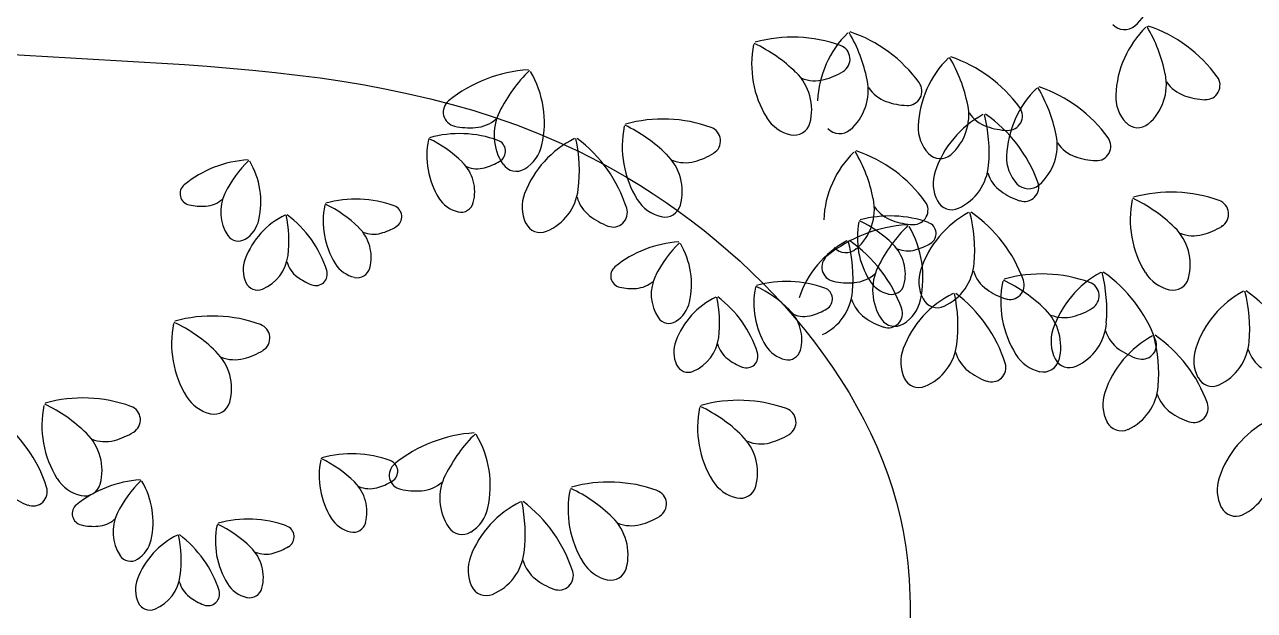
# Model space of a CAD drawing. Header units: millimetres. Extents: x 87938 to 265635, y 330093 to 434310.
# Drawn here: x 136387 to 137408, y 384561 to 385046 of the extents above; entities that cross this region are included whole.
import ezdxf

# ---------------------------------------------------------------- set-up
doc = ezdxf.new("R2010")
doc.units = ezdxf.units.MM

# ---------------------------------------------------------------- blocks, each defined once
blk = doc.blocks.new('A$C375B4AEE')
for centre, radius, start, end in [((8809, 3554.6), 43.4, 310.982, 11.3604), ((8828.7, 3531.9), 13.3, 222.9877, 310.9819), ((8905.1, 3460.9), 83.7, 134.4245, 177.5723), ((8738.2, 3456.8), 126.8, 11.3604, 30.4932), ((8810.9, 3410.6), 117.2, 36.0049, 71.2807), ((8553.5, 3395.2), 117.2, 70.1507, 105.4264), ((8657.8, 3456.1), 83.7, 134.4245, 177.5723), ((8491, 3452), 126.8, 11.3604, 30.4932), ((8563.6, 3405.8), 117.2, 36.0049, 71.2807), ((8603.2, 3489.7), 83.7, 168.5702, 211.718), ((8467.4, 3392.6), 126.8, 45.5061, 64.639), ((8589.2, 3494.2), 11.9, 301.2209, 70.1507), ((8741.3, 3435.4), 83.7, 134.4245, 177.5723), ((8574.4, 3431.3), 126.8, 11.3604, 30.4932), ((8647, 3385.1), 117.2, 36.0049, 71.2807), ((8341.8, 3368.4), 117.2, 93.6396, 128.9153), ((8423.9, 3394.1), 126.8, 134.4271, 153.5598), ((8263.9, 3441.5), 83.7, 347.348, 30.4958), ((8525.9, 3452.2), 43.4, 345.1278, 45.5062), ((8564.5, 3534.1), 58.9, 284.7688, 301.656), ((8820.1, 3473.2), 43.4, 310.982, 11.3604), ((8896.1, 3472.5), 11.9, 267.0753, 36.0051), ((8572, 3505.8), 29.6, 247.9291, 284.7688), ((8572.8, 3468.4), 43.4, 310.9819, 11.3604), ((8641, 3487), 29.6, 213.7834, 250.6231), ((8648.8, 3467.7), 11.9, 267.0754, 36.005), ((8814.6, 3410.4), 83.7, 134.4245, 177.5723), ((8647.7, 3406.3), 126.8, 11.3604, 30.4932), ((8720.4, 3360.1), 117.2, 36.0049, 71.2807), ((8888.3, 3491.8), 29.6, 213.7834, 250.6231), ((8275.6, 3450.3), 11.9, 128.9154, 257.845), ((8650.7, 3514.6), 58.9, 250.6231, 267.5103), ((8853.3, 3463.1), 31.8, 177.5723, 222.9878), ((8898, 3519.4), 58.9, 250.6231, 267.5103), ((8349.2, 3431.2), 43.4, 153.5598, 213.9382), ((8751.1, 3374.5), 83.7, 118.3446, 161.4923), ((8656.2, 3447.7), 43.4, 310.9819, 11.3604), ((8724.4, 3466.2), 29.6, 213.7834, 250.6231), ((8589.7, 3416.7), 126.8, 355.2805, 14.4133), ((8646.7, 3352.2), 117.2, 19.925, 55.2007), ((8732.2, 3447), 11.9, 267.0753, 36.0051), ((8285.9, 3496.1), 58.9, 257.41, 274.2972), ((8288.1, 3466.9), 29.6, 274.2972, 311.137), ((8495.8, 3421.9), 83.7, 168.5702, 211.718), ((8360, 3324.8), 126.8, 45.5061, 64.639), ((8446, 3327.3), 117.2, 70.1507, 105.4264), ((8559, 3462.4), 31.8, 211.718, 257.1334), ((8554.9, 3444.5), 13.3, 257.1334, 345.1277), ((8689.4, 3437.6), 31.8, 177.5723, 222.9877), ((8734.2, 3493.9), 58.9, 250.6231, 267.5103), ((8839.8, 3450.6), 13.3, 222.9877, 310.9819), ((8316.9, 3414.2), 66.9, 168.5702, 211.718), ((8208.3, 3336.5), 101.5, 45.5061, 64.6389), ((8277.2, 3338.6), 93.8, 70.1506, 105.4264), ((8409.5, 3353.1), 83.7, 116.1313, 159.2791), ((8249.8, 3401.6), 126.8, 353.0673, 12.2001), ((8304.2, 3334.9), 117.2, 17.7118, 52.9875), ((8481.8, 3426.4), 11.9, 301.2209, 70.1507), ((8592.5, 3445.8), 13.3, 222.9876, 310.9819), ((8729.5, 3422.7), 43.4, 310.982, 11.3604), ((8805.5, 3421.9), 11.9, 267.0753, 36.0051), ((8305.8, 3417.8), 9.54, 301.221, 70.1508), ((8314.5, 3430.1), 31.8, 301.9325, 347.348), ((8496.1, 3353.3), 126.8, 11.3604, 30.4932), ((8568.7, 3307.1), 117.2, 36.0049, 71.2807), ((8797.8, 3441.2), 29.6, 213.7834, 250.6231), ((8107.8, 3317.1), 93.8, 93.6396, 128.9153), ((8173.5, 3337.7), 101.5, 134.4271, 153.5599), ((8045.5, 3375.6), 66.9, 347.348, 30.4958), ((8255.1, 3384.1), 34.7, 345.1276, 45.5061), ((8286, 3449.7), 47.1, 284.7688, 301.656), ((8418.5, 3384.3), 43.4, 345.1278, 45.5062), ((8464.6, 3437.9), 29.6, 247.9291, 284.7688), ((8457.1, 3466.3), 58.9, 284.7688, 301.656), ((8662.9, 3357.4), 83.7, 134.4245, 177.5723), ((8675.9, 3425), 13.3, 222.9876, 310.9819), ((8762.7, 3412.6), 31.8, 177.5723, 222.9878), ((8807.5, 3468.9), 58.9, 250.6231, 267.5103), ((8292, 3427), 23.7, 247.9291, 284.7688), ((8324.3, 3414.5), 13.3, 213.9383, 301.9325), ((8701.9, 3391), 31.8, 161.4923, 206.9078), ((8672.8, 3409.9), 43.4, 294.902, 355.2805), ((8743.5, 3408.8), 29.6, 197.7034, 234.5432), ((8054.9, 3382.6), 9.54, 128.9152, 257.845), ((8749.2, 3400), 13.3, 222.9877, 310.9819), ((8745.7, 3388.1), 11.9, 250.9954, 19.9249), ((8064.9, 3395.9), 23.7, 274.2972, 311.137), ((8113.7, 3367.4), 34.7, 153.5599, 213.9383), ((8191.2, 3284.3), 93.8, 70.1506, 105.4264), ((8281.6, 3392.4), 25.4, 211.7181, 257.1334), ((8360.9, 3371.5), 31.8, 159.2791, 204.6947), ((8332.6, 3391.5), 43.4, 292.6888, 353.0673), ((8403.2, 3387.7), 29.6, 195.4901, 232.33), ((8451.6, 3394.6), 31.8, 211.718, 257.1334), ((8577.9, 3369.7), 43.4, 310.9819, 11.3604), ((8685.5, 3382.6), 13.3, 206.9077, 294.902), ((8760.5, 3432.6), 58.9, 234.5431, 251.4304), ((8917.2, 3361.3), 83.7, 168.5702, 211.718), ((8781.4, 3264.2), 126.8, 45.5061, 64.639), ((8867.5, 3266.7), 117.2, 70.1507, 105.4264), ((8903.2, 3365.8), 11.9, 301.2209, 70.1507), ((8063.1, 3419.3), 47.1, 257.41, 274.2972), ((8231, 3359.9), 66.9, 168.5702, 211.718), ((8122.4, 3282.2), 101.5, 45.5061, 64.6389), ((8219.8, 3363.5), 9.54, 301.221, 70.1508), ((8278.3, 3378), 10.7, 257.1333, 345.1275), ((8404.5, 3366.9), 11.9, 248.7822, 17.712), ((8447.5, 3376.6), 13.3, 257.1334, 345.1277), ((8646.1, 3388.3), 29.6, 213.7834, 250.6231), ((8653.9, 3369), 11.9, 267.0754, 36.005), ((8739.2, 3293.3), 83.7, 118.3446, 161.4923), ((8577.7, 3335.5), 126.8, 355.2805, 14.4133), ((8634.7, 3271), 117.2, 19.925, 55.2007), ((8162, 3304.9), 66.9, 116.1313, 159.2791), ((8086, 3366.5), 25.4, 301.9326, 347.3479), ((8034.2, 3343.7), 101.5, 353.0673, 12.2001), ((8077.8, 3290.3), 93.8, 17.7118, 52.9875), ((8344.2, 3363.8), 13.3, 204.6945, 292.689), ((8421.1, 3410.9), 58.9, 232.33, 249.2171), ((8655.8, 3239.9), 117.2, 93.6396, 128.9154), ((8674.1, 3346), 66.9, 168.5702, 211.718), ((8565.5, 3268.4), 101.5, 45.5061, 64.6389), ((8634.4, 3270.4), 93.8, 70.1507, 105.4264), ((8737.9, 3265.6), 126.8, 134.4271, 153.5598), ((8655.8, 3415.9), 58.9, 250.6231, 267.5103), ((8663, 3349.6), 9.54, 301.2212, 70.151), ((8093.8, 3354), 10.7, 213.9386, 301.9326), ((8169.2, 3329.9), 34.7, 345.1276, 45.5061), ((8206, 3372.8), 23.7, 247.9291, 284.7688), ((8200, 3395.4), 47.1, 284.7688, 301.656), ((8577.9, 3313), 83.7, 347.348, 30.4957), ((8839.9, 3323.7), 43.4, 345.1278, 45.5062), ((8886, 3377.3), 29.6, 247.9291, 284.7688), ((8878.5, 3405.7), 58.9, 284.7688, 301.656), ((8465, 3249), 93.8, 93.6396, 128.9154), ((8530.7, 3269.5), 101.5, 134.4271, 153.5599), ((8402.7, 3307.4), 66.9, 347.348, 30.4958), ((8638.2, 3269.8), 83.7, 118.3446, 161.4923), ((8597.6, 3347.1), 13.3, 222.9876, 310.9819), ((8476.8, 3312), 126.8, 355.2805, 14.4133), ((8533.8, 3247.5), 117.2, 19.925, 55.2007), ((8612.3, 3316), 34.7, 345.1275, 45.5061), ((8649.2, 3358.9), 23.7, 247.9292, 284.7688), ((8643.2, 3381.6), 47.1, 284.7688, 301.656), ((8123.1, 3319.6), 25.4, 159.2791, 204.6945), ((8100.5, 3335.6), 34.7, 292.6889, 353.0673), ((8156.9, 3332.5), 23.7, 195.4901, 232.33), ((8589.6, 3321.8), 11.9, 128.9153, 257.8448), ((8158, 3316), 9.54, 248.7823, 17.7116), ((8195.7, 3338.1), 25.4, 211.7181, 257.1334), ((8192.4, 3323.7), 10.7, 257.1333, 345.1275), ((8412.1, 3314.5), 9.54, 128.915, 257.8448), ((8602.2, 3338.4), 29.6, 274.2973, 311.1369), ((8663.2, 3302.8), 43.4, 153.5597, 213.9382), ((8690, 3309.8), 31.8, 161.4923, 206.9078), ((8660.9, 3328.7), 43.4, 294.902, 355.2805), ((8731.6, 3327.6), 29.6, 197.7034, 234.5432), ((8760.1, 3198.9), 117.2, 70.1507, 105.4264), ((8848.8, 3243.6), 83.7, 118.3446, 161.4923), ((8687.3, 3285.9), 126.8, 355.2805, 14.4133), ((8744.3, 3221.4), 117.2, 19.925, 55.2007), ((8873.1, 3334), 31.8, 211.718, 257.1334), ((8109.7, 3313.4), 10.7, 204.6948, 292.6889), ((8171.3, 3351.1), 47.1, 232.3299, 249.2172), ((8420.3, 3351.1), 47.1, 257.41, 274.2972), ((8422.1, 3327.8), 23.7, 274.2972, 311.1371), ((8470.9, 3299.2), 34.7, 153.5599, 213.9383), ((8479.6, 3214.1), 101.5, 45.5061, 64.6389), ((8548.4, 3216.1), 93.8, 70.1507, 105.4264), ((8600, 3367.6), 58.9, 257.41, 274.2972), ((8638.8, 3324.2), 25.4, 211.7181, 257.1334), ((8635.5, 3309.8), 10.7, 257.1335, 345.1276), ((8809.8, 3293.4), 83.7, 168.5702, 211.718), ((8674, 3196.3), 126.8, 45.5061, 64.639), ((8733.7, 3306.9), 11.9, 250.9954, 19.9249), ((8795.8, 3297.9), 11.9, 301.2209, 70.1507), ((8869, 3316), 13.3, 257.1334, 345.1277), ((8519.2, 3236.8), 66.9, 116.1314, 159.2791), ((8391.4, 3275.5), 101.5, 353.0673, 12.2001), ((8435, 3222.2), 93.8, 17.7117, 52.9875), ((8588.2, 3291.8), 66.9, 168.5702, 211.718), ((8559.9, 3305.2), 43.4, 294.902, 355.2805), ((8577, 3295.4), 9.54, 301.2212, 70.151), ((8630.6, 3304.1), 29.6, 197.7034, 234.5432), ((8723.5, 3224.7), 83.7, 116.1314, 159.2792), ((8673.5, 3301.4), 13.3, 206.9077, 294.902), ((8563.8, 3273.1), 126.8, 353.0673, 12.2001), ((8618.2, 3206.4), 117.2, 17.7117, 52.9875), ((8748.6, 3351.4), 58.9, 234.5431, 251.4304), ((8967.2, 3228.1), 83.7, 118.3446, 161.4923), ((8805.8, 3270.3), 126.8, 355.2805, 14.4133), ((8862.8, 3205.8), 117.2, 19.925, 55.2007), ((8443.2, 3298.4), 25.4, 301.9326, 347.3479), ((8526.4, 3261.7), 34.7, 345.1275, 45.5061), ((8557.2, 3327.3), 47.1, 284.7688, 301.656), ((8632.7, 3283.4), 11.9, 250.9953, 19.9249), ((8628.5, 3301.7), 31.8, 301.9325, 347.348), ((8732.5, 3255.9), 43.4, 345.1278, 45.5062), ((8771.1, 3337.8), 58.9, 284.7688, 301.656), ((8122, 3258.5), 83.7, 168.5702, 211.718), ((7986.2, 3161.4), 126.8, 45.5061, 64.6389), ((8072.2, 3164), 117.2, 70.1506, 105.4264), ((8451, 3285.8), 10.7, 213.9385, 301.9324), ((8563.2, 3304.6), 23.7, 247.9292, 284.7688), ((8647.6, 3327.9), 58.9, 234.5431, 251.4304), ((8638.3, 3286), 13.3, 213.9383, 301.9327), ((8778.6, 3309.5), 29.6, 247.9291, 284.7688), ((8770.5, 3279), 43.4, 294.902, 355.2805), ((8108, 3263), 11.9, 301.2209, 70.1507), ((8799.6, 3260.1), 31.8, 161.4923, 206.9078), ((8891.8, 3191.2), 83.7, 118.3446, 161.4923), ((8841.2, 3277.9), 29.6, 197.7034, 234.5432), ((8730.3, 3233.5), 126.8, 355.2805, 14.4133), ((8787.3, 3169), 117.2, 19.925, 55.2007), ((8480.3, 3251.4), 25.4, 159.2791, 204.6945), ((8457.7, 3267.5), 34.7, 292.6888, 353.0673), ((8514.1, 3264.4), 23.7, 195.4901, 232.3299), ((8552.9, 3269.9), 25.4, 211.7181, 257.1334), ((8675, 3243), 31.8, 159.2792, 204.6945), ((8646.6, 3263), 43.4, 292.6888, 353.0673), ((8843.3, 3257.3), 11.9, 250.9954, 19.9249), ((8918, 3244.6), 31.8, 161.4923, 206.9078), ((8888.9, 3263.5), 43.4, 294.902, 355.2805), ((8044.7, 3220.9), 43.4, 345.1277, 45.5061), ((8090.7, 3274.6), 29.6, 247.9291, 284.7688), ((8083.3, 3302.9), 58.9, 284.7688, 301.656), ((8528.5, 3282.9), 47.1, 232.33, 249.2172), ((8515.2, 3247.8), 9.54, 248.7821, 17.7116), ((8549.6, 3255.6), 10.7, 257.1335, 345.1276), ((8717.2, 3259.2), 29.6, 195.4901, 232.3299), ((8765.6, 3266.1), 31.8, 211.718, 257.1334), ((8761.5, 3248.2), 13.3, 257.1334, 345.1277), ((8783.1, 3251.8), 13.3, 206.9077, 294.902), ((8858.2, 3301.8), 58.9, 234.5431, 251.4304), ((8959.6, 3262.4), 29.6, 197.7034, 234.5432), ((8466.9, 3245.3), 10.7, 204.6944, 292.6889), ((8735.1, 3282.4), 58.9, 232.3299, 249.2171), ((8718.5, 3238.5), 11.9, 248.7822, 17.7116), ((8658.2, 3235.3), 13.3, 204.6945, 292.689), ((8901.6, 3236.2), 13.3, 206.9077, 294.902), ((7964.8, 3096.1), 117.2, 70.1506, 105.4264), ((8077.8, 3231.2), 31.8, 211.718, 257.1334), ((8842.6, 3207.7), 31.8, 161.4923, 206.9078), ((8813.5, 3226.6), 43.4, 294.902, 355.2805), ((8884.1, 3225.5), 29.6, 197.7034, 234.5432), ((8014.5, 3190.6), 83.7, 168.5703, 211.718), ((7878.8, 3093.6), 126.8, 45.5062, 64.6389), ((8000.6, 3195.1), 11.9, 301.2211, 70.1507), ((8073.7, 3213.2), 13.3, 257.1334, 345.1277), ((8558.3, 3188.8), 83.7, 168.5702, 211.718), ((8422.6, 3091.7), 126.8, 45.5061, 64.6389), ((8508.6, 3094.2), 117.2, 70.1507, 105.4264), ((8544.4, 3193.3), 11.9, 301.2211, 70.1507), ((8886.3, 3204.9), 11.9, 250.9954, 19.9249), ((7823, 3103.7), 117.2, 17.7118, 52.9875), ((8826.1, 3199.4), 13.3, 206.9077, 294.902), ((8901.1, 3249.4), 58.9, 234.5431, 251.4304), ((8986.6, 3120.5), 83.7, 118.3446, 161.4924), ((7937.3, 3153.1), 43.4, 345.1277, 45.5062), ((7975.9, 3235.1), 58.9, 284.7688, 301.656), ((8296.9, 3067.4), 117.2, 93.6396, 128.9153), ((8379.1, 3093.1), 126.8, 134.427, 153.5598), ((8219, 3140.5), 83.7, 347.348, 30.4957), ((8519.6, 3233.2), 58.9, 284.7688, 301.656), ((7983.3, 3206.7), 29.6, 247.9291, 284.7688), ((8481, 3151.2), 43.4, 345.1277, 45.5062), ((8527.1, 3204.8), 29.6, 247.9291, 284.7688), ((8119, 3071.3), 101.5, 45.5062, 64.6389), ((8187.8, 3073.3), 93.8, 70.1506, 105.4264), ((8227.6, 3148.9), 66.9, 168.5702, 211.718), ((8230.8, 3149.3), 11.9, 128.9154, 257.845), ((8216.4, 3152.5), 9.54, 301.221, 70.1506), ((8908.3, 3155.9), 43.4, 294.902, 355.2805), ((7970.4, 3163.4), 31.8, 211.718, 257.1334), ((8018.4, 3051.8), 93.8, 93.6396, 128.9153), ((7966.3, 3145.4), 13.3, 257.1334, 345.1277), ((8084.2, 3072.4), 101.5, 134.427, 153.5598), ((7956.1, 3110.3), 66.9, 347.348, 30.4958), ((8165.7, 3118.9), 34.7, 345.1277, 45.5062), ((8196.6, 3184.4), 47.1, 284.7688, 301.656), ((8243.3, 3165.9), 29.6, 274.2972, 311.1369), ((8304.3, 3130.3), 43.4, 153.5598, 213.9383), ((8401.2, 3026.4), 117.2, 70.1507, 105.4264), ((8514.2, 3161.5), 31.8, 211.718, 257.1334), ((8937.4, 3137), 31.8, 161.4924, 206.9078), ((7939.9, 3179.6), 58.9, 232.3299, 249.2171), ((7923.3, 3135.7), 11.9, 248.7823, 17.7116), ((8202.6, 3161.8), 23.7, 247.9291, 284.7688), ((8241.1, 3195.1), 58.9, 257.41, 274.2972), ((8450.9, 3120.9), 83.7, 168.5702, 211.718), ((8315.1, 3023.8), 126.8, 45.5062, 64.6389), ((8436.9, 3125.4), 11.9, 301.2211, 70.1507), ((8510.1, 3143.5), 13.3, 257.1334, 345.1277), ((7965.5, 3117.4), 9.54, 128.9155, 257.8449), ((8364.6, 3052.1), 83.7, 116.1314, 159.2791), ((8269.7, 3129.1), 31.8, 301.9326, 347.348), ((8204.9, 3100.6), 126.8, 353.0673, 12.2001), ((8259.4, 3033.9), 117.2, 17.7118, 52.9875), ((8921, 3128.6), 13.3, 206.9079, 294.9019), ((7975.5, 3130.6), 23.7, 274.2972, 311.1369), ((8024.4, 3102.1), 34.7, 153.5598, 213.9384), ((8101.9, 3019), 93.8, 70.1506, 105.4264), ((8192.3, 3127.1), 25.4, 211.7179, 257.1334), ((8373.6, 3083.4), 43.4, 345.1277, 45.5062), ((8412.2, 3165.3), 58.9, 284.7688, 301.656), ((7973.8, 3154), 47.1, 257.41, 274.2972), ((8141.6, 3094.6), 66.9, 168.5702, 211.718), ((8033, 3017), 101.5, 45.5062, 64.6389), ((8130.5, 3098.2), 9.54, 301.221, 70.1506), ((8189, 3112.7), 10.7, 257.1334, 345.1275), ((8279.4, 3113.5), 13.3, 213.9383, 301.9325), ((8419.7, 3137), 29.6, 247.9291, 284.7688), ((8072.6, 3039.6), 66.9, 116.1314, 159.2792), ((7996.6, 3101.2), 25.4, 301.9326, 347.3479), ((7944.8, 3078.4), 101.5, 353.0673, 12.2001), ((7988.4, 3025.1), 93.8, 17.7118, 52.9875), ((8004.4, 3088.7), 10.7, 213.9382, 301.9326), ((8079.8, 3064.6), 34.7, 345.1277, 45.5062), ((8116.7, 3107.5), 23.7, 247.9291, 284.7688), ((8110.7, 3130.2), 47.1, 284.7688, 301.656), ((8316.1, 3070.5), 31.8, 159.2791, 204.6946), ((8287.7, 3090.5), 43.4, 292.6888, 353.0673), ((8358.3, 3086.7), 29.6, 195.4903, 232.3299), ((8406.8, 3093.6), 31.8, 211.718, 257.1334), ((8402.7, 3075.6), 13.3, 257.1334, 345.1277), ((8033.8, 3054.3), 25.4, 159.2791, 204.6945), ((8011.1, 3070.3), 34.7, 292.6889, 353.0673), ((8067.6, 3067.3), 23.7, 195.4903, 232.33), ((8376.2, 3109.9), 58.9, 232.3299, 249.2171), ((8359.7, 3066), 11.9, 248.7822, 17.7116), ((8068.6, 3050.7), 9.54, 248.7821, 17.7116), ((8106.3, 3072.8), 25.4, 211.7179, 257.1334), ((8103, 3058.4), 10.7, 257.1334, 345.1275), ((8299.3, 3062.8), 13.3, 204.6945, 292.6888), ((8020.4, 3048.2), 10.7, 204.6944, 292.6889), ((8081.9, 3085.8), 47.1, 232.3299, 249.2171)]:
    blk.add_arc(centre, radius, start, end)
blk.add_spline([(6927.5, 130.5), (6468, 152.4), (6260.2, 207), (5986.7, 316.3), (5833.5, 600.4), (5724.1, 873.6), (5724.1, 1146.8), (5866.3, 1387.2), (5756.9, 1507.4), (5647.5, 1627.6), (5647.5, 1944.5), (5636.6, 2195.9), (5899.1, 2545.5), (6216.4, 3048.2), (6577.4, 3332.3), (7036.9, 3474.4), (7463.6, 3550.9), (7802.8, 3507.2), (8393.5, 3408.8), (8645.2, 3102.9), (8634.2, 2884.3)], degree=3)
blk.add_point((8909.4, 3355.6))

msp = doc.modelspace()

# ---------------------------------------------------------------- block references
msp.add_blockref('A$C375B4AEE', (128471, 381523.4))

doc.saveas('drawing.dxf')
